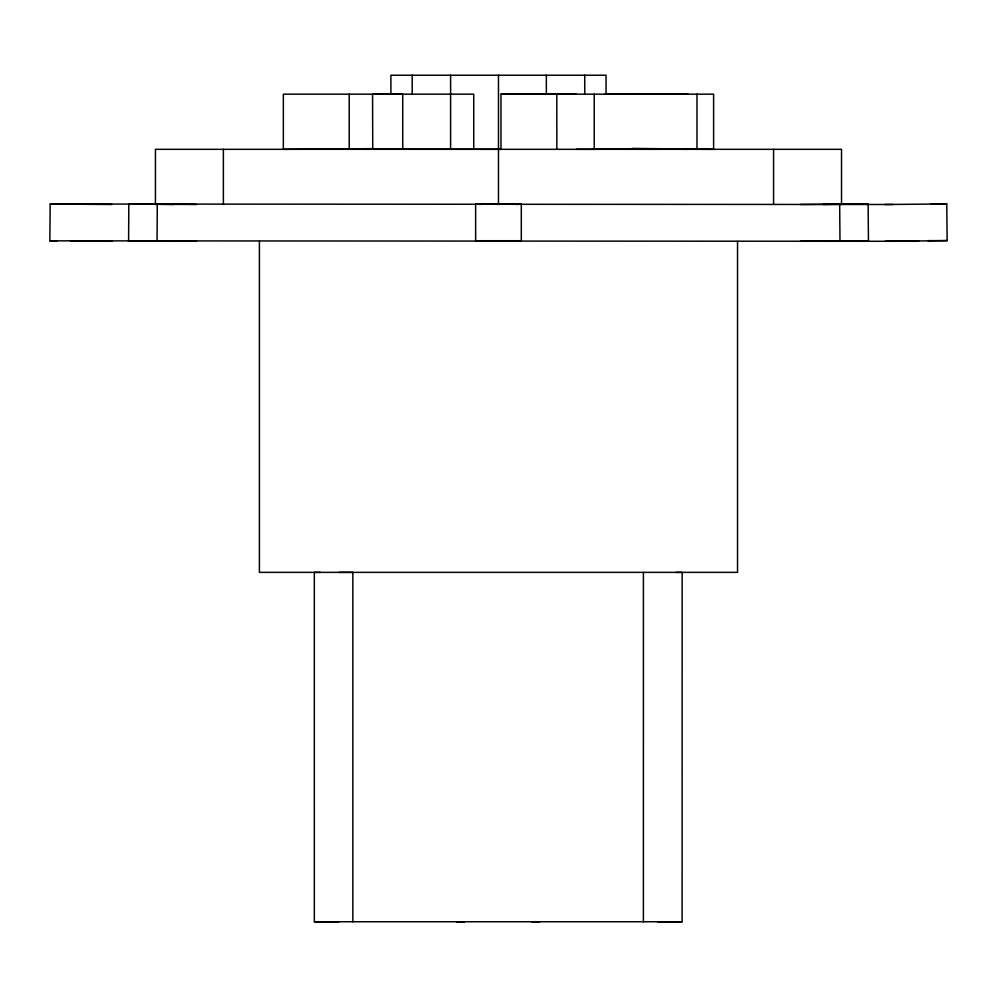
<?xml version="1.0" encoding="UTF-8"?>
<svg xmlns="http://www.w3.org/2000/svg" width="997" height="997" viewBox="0 0 997 997"><rect width="100%" height="100%" fill="white"/><g stroke="black" fill="none" stroke-linecap="round" stroke-linejoin="round"><path stroke-width="1.5" d="M643.389 921.776L643.414 572.403M320.573 572.378L314.304 572.378L314.329 921.751L682.122 921.751L682.147 572.378L675.891 572.39M174.039 241.286L128.601 240.85L128.812 204.036L196.484 204.497M128.601 240.85L157.065 240.763L157.277 203.949M930.687 203.949L946.764 203.949L947.15 240.613L893.063 241.286L49.85 240.838L50.174 204.024L111.901 204.497M516.483 204.497L521.306 203.949L521.306 240.726L475.644 240.726L475.644 203.949L521.306 203.949M516.483 241.286L521.306 240.726M593.477 148.777L713.615 149.326L713.615 94.167L500.98 94.179L500.98 149.288L372.741 149.151L372.566 94.216L388.344 94.167M576.291 94.167L500.98 94.179M800.466 204.497L868.138 203.949L868.449 241.212L822.924 241.286M885.049 241.286L918.798 240.788M928.008 240.651L947.15 240.613M822.924 204.497L868.138 203.949M604.942 94.129L688.055 94.167M885.037 204.497L946.764 203.949M373.676 148.653L283.335 149.326L283.335 94.167L473.737 94.167L473.737 148.865M49.85 240.838L57.103 240.775M605.952 93.917L641.133 93.706M372.566 94.216L401.542 94.167M800.466 241.286L839.985 241.212L839.673 203.961M338.943 572.39L352.838 572.365L352.838 921.776M533.881 921.751L532.037 921.751L539.626 921.751M632.048 148.416L710.537 149.276M893.05 204.497L50.174 204.024M157.065 240.763L196.484 241.286M338.968 921.739L314.329 921.751M657.484 921.739L682.122 921.751M576.291 149.288L594.224 149.326L594.224 94.167M687.643 149.326L632.945 148.777M174.026 204.497L128.812 204.036M70.525 240.788L111.913 241.286M477.812 203.949L480.467 204.497M477.812 240.726L480.467 241.286M556.812 94.466L556.837 149.301M841.518 204.497L841.518 149.326L155.432 149.326L155.432 204.497M773.572 149.326L773.572 204.497M737.543 241.349L737.543 572.365L259.407 572.365L259.407 241.349M696.978 94.167L696.978 148.777M606.051 94.167L606.051 75.224L390.899 75.224L390.899 94.167M584.74 75.224L584.74 93.606M546.344 75.224L546.344 94.192M498.475 75.224L498.475 204.497M450.607 75.224L450.607 148.865M412.21 75.224L412.21 93.643M402.726 94.167L402.726 149.326M349.212 94.167L349.212 148.653M223.378 149.326L223.378 204.497M464.415 921.751L456.813 921.751L464.415 921.751"/></g></svg>
